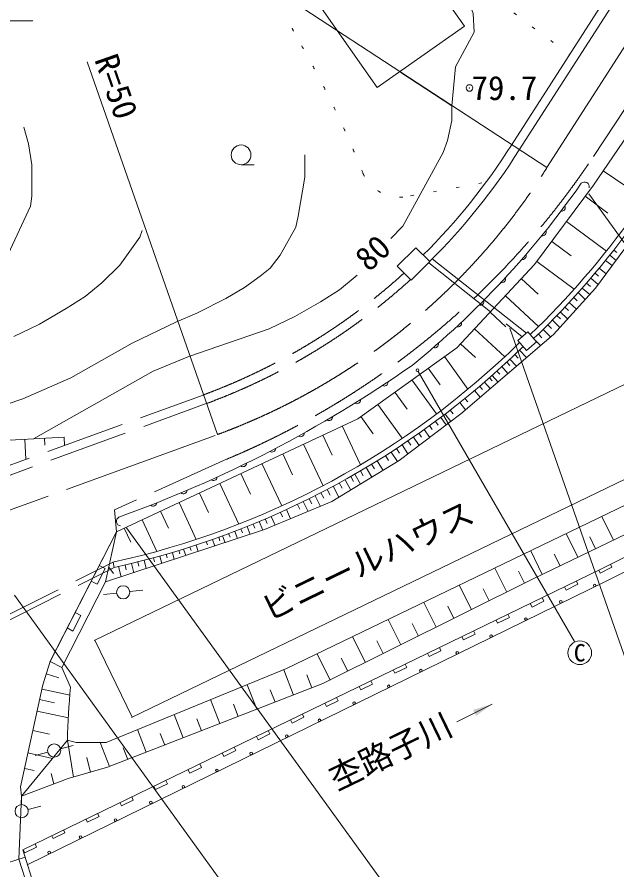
# Model space of a CAD drawing. Units: millimetres, scale not verified. Extents: x 40000 to 680000, y 20000 to 380000.
# Drawn here: x 493959 to 539518, y 252912 to 317726 of the extents above; entities that cross this region are included whole.
import ezdxf
from ezdxf.enums import TextEntityAlignment as Align

# ---------------------------------------------------------------- set-up
doc = ezdxf.new("R2010")
doc.units = ezdxf.units.MM
doc.header["$LTSCALE"] = 1000
doc.header["$PDMODE"] = 32
doc.header["$PDSIZE"] = 500
for name, pattern in [('CHAIN', [18.5, 12, -1.5, 3.5, -1.5]), ('DASHED', [7.5, 6, -1.5]), ('DOTTED', [1.75, 0.25, -1.5])]:
    doc.linetypes.add(name, pattern=pattern)
for name, color, linetype, lineweight in [('M-BGD', 7, 'Continuous', 13), ('M-BMK', 2, 'CHAIN', 13), ('M-STR-HTXT', 7, 'Continuous', 13), ('M-TTL', 2, 'Continuous', 140)]:
    doc.layers.add(name, color=color, linetype=linetype, lineweight=lineweight)
doc.styles.add('ＭＳ ゴシック', font='')
doc.styles.get('ＭＳ ゴシック').set_extended_font_data('MS Gothic')

# ---------------------------------------------------------------- blocks, each defined once
blk = doc.blocks.new('open_arrow')
at = {"color": 0, "linetype": 'Continuous', "lineweight": -2}
blk.add_lwpolyline([(7.5, 1.25), (0, 0), (7.5, -1.25)], dxfattribs=at)
blk = doc.blocks.new('広葉樹林')
at = {"color": 7, "linetype": 'Continuous', "lineweight": 13}
blk.add_line((0, 0), (1, 0), dxfattribs=at)
blk.add_circle((0, 0.75), 0.75, dxfattribs=at)
blk = doc.blocks.new('filled_arrow')
at = {"color": 0, "linetype": 'Continuous', "lineweight": -2}
blk.add_solid([(7.5, 1.25), (0, 0), (7.5, -1.25)], dxfattribs=at)

msp = doc.modelspace()

# ---------------------------------------------------------------- linework, layer by layer
at = {"layer": 'M-BGD', "linetype": 'DOTTED'}
for p, q in [((521884, 325391), (535912, 314874)), ((523852, 304146), (529576, 305172))]:
    msp.add_line(p, q, dxfattribs=at)
at = {"layer": 'M-BGD'}
for p, q in [((531501, 307999), (541625, 323780)), ((532092, 307623), (542209, 323393)), ((523097, 313518), (526991, 310978)), ((537732, 304951), (540358, 308784)), ((515815, 307253), (515815, 305559)), ((538479, 306041), (541349, 304074)), ((515815, 305559), (515307, 302596)), ((533260, 298917), (537732, 304951)), ((537103, 304102), (538816, 302832)), ((535687, 302191), (538720, 299943)), ((537888, 297116), (541556, 302101)), ((523266, 301834), (522335, 300903)), ((524242, 300200), (522828, 298786)), ((525303, 299140), (524242, 300200)), ((534562, 300675), (536031, 299586)), ((513953, 299633), (513184, 298655)), ((538976, 299622), (539451, 299237)), ((539286, 300014), (539514, 299829)), ((501761, 298871), (500406, 297516)), ((523889, 297726), (525303, 299140)), ((525495, 299348), (532639, 293701)), ((527368, 292600), (533260, 298917)), ((533438, 299158), (536279, 297052)), ((538662, 299232), (539153, 298835)), ((513184, 298655), (512429, 298024)), ((522828, 298786), (523889, 297726)), ((537854, 298254), (538121, 298033)), ((538175, 298638), (538693, 298207)), ((500406, 297516), (499136, 296500)), ((512429, 298024), (511243, 297177)), ((532258, 297843), (533533, 296655)), ((537530, 297873), (538099, 297401)), ((511243, 297177), (509804, 296331)), ((534693, 293609), (537888, 297116)), ((536873, 297119), (537453, 296637)), ((537206, 297493), (537498, 297250)), ((499136, 296500), (497697, 295569)), ((509804, 296331), (507603, 295230)), ((531053, 296550), (533565, 294207)), ((536238, 296411), (536508, 296157)), ((536573, 296782), (537118, 296271)), ((497697, 295569), (495665, 294383)), ((535559, 295677), (535829, 295423)), ((535900, 296042), (536444, 295532)), ((507603, 295230), (506079, 294553)), ((529881, 295294), (531080, 294176)), ((534964, 295052), (535232, 294785)), ((535215, 295314), (535771, 294793)), ((495665, 294383), (493717, 293452)), ((506079, 294553), (502692, 292944)), ((534264, 294337), (534542, 294061)), ((534615, 294693), (535175, 294137)), ((527665, 287575), (534693, 293609)), ((528709, 294038), (530993, 291907)), ((532753, 293799), (531994, 293148)), ((533404, 293040), (532753, 293799)), ((533552, 293634), (533827, 293361)), ((533909, 293984), (534476, 293422)), ((546805, 293048), (499813, 270348)), ((531994, 293148), (532645, 292389)), ((532645, 292389), (533404, 293040)), ((533193, 293287), (533715, 292769)), ((502692, 292944), (498035, 290319)), ((519844, 287205), (527368, 292600)), ((527644, 292895), (528772, 291844)), ((532114, 292420), (532649, 291853)), ((526428, 291925), (528202, 289451)), ((531393, 291727), (531889, 291201)), ((531753, 292074), (532009, 291803)), ((525190, 291038), (526098, 289772)), ((530776, 291162), (531244, 290647)), ((531144, 291501), (531379, 291242)), ((530033, 290493), (530485, 289996)), ((530406, 290826), (530630, 290580)), ((523953, 290151), (525810, 287562)), ((529458, 289987), (529896, 289490)), ((529834, 290317), (530050, 290071)), ((522659, 289223), (523586, 287930)), ((528695, 289341), (529137, 288838)), ((529077, 289664), (529296, 289415)), ((527586, 288431), (528024, 287883)), ((527974, 288747), (528186, 288481)), ((555058, 287841), (514421, 268211)), ((521364, 288295), (523215, 285713)), ((526858, 287857), (527076, 287580)), ((501514, 278605), (519844, 287205)), ((549633, 287196), (502640, 264495)), ((520073, 287369), (521010, 286062)), ((522980, 284026), (527665, 287575)), ((526132, 287298), (526555, 286734)), ((526460, 287553), (526900, 286995)), ((561585, 287401), (538302, 275774)), ((518661, 286650), (520043, 283703)), ((525282, 286674), (525489, 286377)), ((525732, 286998), (525942, 286718)), ((562032, 286506), (538740, 274875)), ((517187, 285958), (517903, 284433)), ((524469, 286092), (524680, 285788)), ((524877, 286381), (525296, 285780)), ((492936, 285554), (497536, 285809)), ((494540, 285643), (494625, 284107)), ((496038, 285726), (496068, 285185)), ((497536, 285809), (497571, 285179)), ((515714, 285267), (517195, 282112)), ((523200, 285220), (523648, 284531)), ((523647, 285523), (523872, 285200)), ((524059, 285805), (524498, 285176)), ((533214, 275053), (555149, 285701)), ((522365, 284671), (522840, 283939)), ((522784, 284943), (523015, 284588)), ((514136, 284527), (514883, 282936)), ((517869, 280902), (522980, 284026)), ((521317, 284008), (521753, 283275)), ((521945, 284399), (522179, 284038)), ((512559, 283787), (514065, 280576)), ((520463, 283488), (520900, 282753)), ((520890, 283749), (521108, 283381)), ((510953, 283034), (511692, 281459)), ((519305, 282812), (519519, 282428)), ((519600, 282982), (520047, 282231)), ((520033, 283233), (520252, 282865)), ((509348, 282280), (510797, 279191)), ((517960, 282066), (518409, 281229)), ((518433, 282323), (518655, 281924)), ((518870, 282566), (519308, 281779)), ((507803, 281556), (508494, 280083)), ((516592, 281351), (517001, 280540)), ((517037, 281579), (517250, 281157)), ((517518, 281833), (517750, 281400)), ((506259, 280831), (507573, 278029)), ((512758, 278773), (517869, 280902)), ((515247, 280687), (515432, 280319)), ((515697, 280905), (516075, 280155)), ((516145, 281126), (516341, 280738)), ((501356, 280279), (501514, 278605)), ((504858, 280174), (505467, 278874)), ((513961, 280086), (514121, 279735)), ((514416, 280294), (514734, 279596)), ((503457, 279516), (504580, 277121)), ((512350, 279388), (512623, 278728)), ((512811, 279583), (512953, 279239)), ((513270, 279781), (513550, 279103)), ((539245, 277981), (538371, 279780)), ((500686, 274798), (512758, 278773)), ((502099, 278879), (502598, 277814)), ((510958, 278824), (511073, 278537)), ((511423, 279008), (511663, 278412)), ((511425, 279009), (511671, 278415)), ((511888, 279197), (512019, 278882)), ((496439, 268733), (501514, 278605)), ((501514, 278605), (496462, 268752)), ((500686, 274798), (501514, 278605)), ((509275, 278192), (509367, 277927)), ((509554, 278294), (509760, 277782)), ((510024, 278467), (510132, 278196)), ((510492, 278643), (510711, 278099)), ((536546, 276671), (535670, 278475)), ((537895, 277326), (537458, 278227)), ((507087, 277450), (507170, 277195)), ((507562, 277604), (507722, 277117)), ((508331, 277862), (508419, 277608)), ((508804, 278025), (508977, 277527)), ((504796, 276769), (504954, 276198)), ((505278, 276902), (505353, 276630)), ((505758, 277042), (505903, 276516)), ((506237, 277186), (506310, 276922)), ((506610, 277300), (506771, 276806)), ((533847, 275360), (532968, 277170)), ((535196, 276015), (534758, 276919)), ((501245, 276289), (501334, 275906)), ((502649, 276209), (502821, 275501)), ((503135, 276328), (503217, 275989)), ((503619, 276451), (503773, 275814)), ((504314, 276636), (504396, 276338)), ((538302, 275774), (494391, 254441)), ((500031, 274626), (500641, 275812)), ((500641, 275812), (500196, 276041)), ((500931, 275927), (501293, 275436)), ((501675, 275981), (501868, 275187)), ((502161, 276099), (502255, 275713)), ((531158, 274029), (530249, 275857)), ((532501, 274698), (532049, 275605)), ((538740, 274875), (494723, 253312)), ((499586, 274855), (500031, 274626)), ((517186, 267071), (533214, 275053)), ((500686, 274798), (497352, 268295)), ((502510, 274067), (503504, 274177)), ((528473, 272692), (527547, 274552)), ((529816, 273361), (529357, 274282)), ((501516, 273953), (500523, 273835)), ((525787, 271355), (524846, 273247)), ((527130, 272024), (526663, 272961)), ((498202, 271069), (498812, 272255)), ((498812, 272255), (498367, 272483)), ((523102, 270018), (522144, 271941)), ((524445, 270686), (523970, 271640)), ((497757, 271298), (498202, 271069)), ((502691, 264520), (499863, 270373)), ((520417, 268680), (519442, 270636)), ((521759, 269349), (521276, 270319)), ((517731, 267343), (516741, 269331)), ((519074, 268012), (518583, 268998)), ((495922, 266974), (496462, 268752)), ((496462, 268752), (497352, 268295)), ((496179, 267806), (497121, 267520)), ((497352, 268295), (498022, 266806)), ((514421, 268211), (500721, 262603)), ((514957, 266206), (514211, 268125)), ((516355, 266749), (515968, 267746)), ((500820, 260712), (517186, 267071)), ((494218, 259237), (495922, 266974)), ((495853, 266662), (497982, 266193)), ((512161, 265119), (511435, 266988)), ((513559, 265662), (513191, 266610)), ((495675, 265857), (496806, 265609)), ((509365, 264033), (508658, 265852)), ((510763, 264576), (510404, 265498)), ((530048, 265520), (527365, 264177)), ((495484, 264987), (497877, 264461)), ((506568, 262946), (505881, 264715)), ((507966, 263489), (507618, 264386)), ((495158, 263503), (496428, 263223)), ((503772, 261860), (503104, 263579)), ((505170, 262403), (504831, 263275)), ((494284, 258523), (497792, 262767)), ((498450, 262603), (497792, 262767)), ((498240, 259957), (497792, 262767)), ((500721, 262603), (498450, 262603)), ((500976, 260773), (500265, 262603)), ((496290, 261865), (495323, 261609)), ((497257, 262116), (498226, 262363)), ((502374, 261316), (502029, 262204)), ((494782, 261800), (496652, 261388)), ((499529, 260328), (499256, 261462)), ((494528, 260622), (495250, 260465)), ((497844, 259858), (500820, 260712)), ((496755, 259449), (496540, 260250)), ((494284, 258523), (497844, 259858)), ((494218, 259237), (494284, 258523)), ((494284, 258523), (494094, 253728)), ((494792, 257505), (495761, 257752)), ((494391, 254441), (500465, 235409)), ((494094, 253728), (499989, 235257))]:
    msp.add_line(p, q, dxfattribs=at)
at = {"layer": 'M-BGD', "linetype": 'DASHED'}
for p, q in [((537741, 307139), (546537, 320531)), ((525220, 299056), (532329, 293436)), ((482197, 279584), (508081, 289004)), ((482439, 278927), (508322, 288347)), ((509874, 284123), (501356, 280279)), ((491721, 271521), (501245, 276289)), ((491900, 271163), (501334, 275906)), ((494570, 253880), (490283, 252512))]:
    msp.add_line(p, q, dxfattribs=at)
at = {"layer": 'M-BGD'}
msp.add_lwpolyline([(517070, 318395), (523698, 323068), (527947, 317043), (521318, 312370)], close=True, dxfattribs=at)
for points in [[(524875, 322747), (528007, 319191), (528346, 318683), (528600, 318005), (528685, 316566), (527245, 313941), (526991, 310978)], [(526991, 310978), (526991, 309877), (526653, 308353), (526314, 307422), (523266, 301834)], [(494479, 309369), (494818, 308099), (495072, 306491), (495072, 304120), (494987, 303358), (493288, 299702)], [(515307, 302596), (515138, 301749), (513953, 299633)], [(503454, 301495), (503285, 300987), (501761, 298871)], [(519795, 298109), (518440, 297008), (517001, 296077), (515053, 294976), (513106, 294045), (507010, 291928)], [(507010, 291928), (504301, 290827), (495207, 285680)], [(498035, 290319), (494395, 288711), (493125, 288287), (485505, 286763), (481779, 285493), (477461, 283715)], [(539033, 276139), (539143, 275918), (538249, 275472), (538137, 275695)], [(536436, 274867), (536556, 274628), (535661, 274181), (535537, 274430)], [(533835, 273604), (533967, 273339), (533072, 272892), (532935, 273167)], [(531234, 272339), (531354, 272100), (530459, 271653), (530335, 271902)], [(528633, 271076), (528753, 270835), (527859, 270388), (527733, 270639)], [(526032, 269813), (526153, 269570), (525258, 269123), (525132, 269376)], [(523430, 268549), (523552, 268305), (522658, 267858), (522531, 268112)], [(520829, 267285), (520952, 267040), (520057, 266593), (519930, 266848)], [(518228, 266022), (518351, 265775), (517457, 265328), (517329, 265585)], [(515627, 264758), (515751, 264510), (514856, 264063), (514728, 264321)], [(513034, 263498), (513160, 263246), (512265, 262800), (512134, 263061)], [(510440, 262238), (510568, 261982), (509674, 261536), (509541, 261801)], [(507839, 260974), (507972, 260708), (507077, 260261), (506939, 260537)], [(505252, 259718), (505378, 259466), (504484, 259019), (504353, 259281)], [(502665, 258463), (502785, 258224), (501890, 257777), (501766, 258026)], [(500080, 257205), (500192, 256980), (499297, 256534), (499180, 256768)], [(497493, 255948), (497598, 255739), (496703, 255292), (496594, 255511)], [(495326, 254894), (495446, 254655), (494551, 254208), (494427, 254457)]]:
    msp.add_lwpolyline(points, dxfattribs=at)
for centre, radius in [((524365, 290886), 100), ((502013, 274012), 500), ((537826, 274531), 100), ((535262, 273286), 100), ((532610, 271977), 100), ((529958, 270682), 100), ((536693, 269418), 900), ((527394, 269417), 100), ((524624, 268060), 100), ((522182, 266868), 100), ((519550, 265583), 100), ((516917, 264284), 100), ((514436, 263073), 100), ((496773, 261992), 500), ((511735, 261759), 100), ((509141, 260479), 100), ((506587, 259224), 100), ((504125, 258032), 100), ((494307, 257382), 500), ((501439, 256704), 100), ((498787, 255409), 100), ((496403, 254237), 100)]:
    msp.add_circle(centre, radius, dxfattribs=at)
at = {"layer": 'M-BGD', "linetype": 'DOTTED'}
for centre, radius, start, end in [((518883, 318474), 4329, 132.2466, 211.49319), ((448170, 277213), 77543, 21.67219, 30.19524), ((523026, 307089), 3057, 203.92924, 285.66852)]:
    msp.add_arc(centre, radius, start, end, dxfattribs=at)
at = {"layer": 'M-BGD'}
for centre, radius, start, end in [((491883, 332911), 46800, 314.69638, 327.83772), ((491883, 332911), 47500, 314.70086, 327.83387), ((480924, 344082), 68142, 309.16673, 325.09801), ((537057, 304832), 360, 347.94559, 133.4592), ((535313, 303255), 283, 261.17909, 25.03411), ((488591, 339808), 64048, 313.81338, 324.566), ((488591, 339808), 64448, 313.79343, 324.56034), ((533862, 301389), 283, 259.18768, 23.0427), ((532346, 299576), 283, 257.19627, 21.05129), ((491883, 332911), 47500, 312.28409, 312.28715), ((530769, 297816), 283, 255.20486, 19.05988), ((529131, 296111), 283, 253.21344, 17.06847), ((527435, 294465), 283, 251.22203, 15.07706), ((487655, 338340), 63515, 282.35306, 314.44165), ((487655, 338340), 63915, 282.35769, 314.41758), ((525683, 292879), 283, 249.23062, 13.08565), ((469775, 368670), 94497, 289.74229, 304.98839), ((521841, 289965), 283, 241.62037, 5.4754), ((519761, 288626), 283, 240.07717, 3.9322), ((517645, 287343), 283, 238.53398, 2.389), ((515496, 286118), 283, 236.99078, 0.8458), ((513315, 284951), 283, 235.44758, 359.3026), ((511103, 283838), 283, 233.90438, 357.75941), ((508861, 282782), 283, 232.36118, 356.21621), ((506590, 281785), 283, 230.81798, 354.67301), ((504293, 280847), 283, 229.27478, 353.12981), ((501864, 279408), 360, 117.94559, 263.4592), ((544247, 262140), 46459, 174.23667, 179.22707)]:
    msp.add_arc(centre, radius, start, end, dxfattribs=at)
at = {"layer": 'M-BGD', "linetype": 'DASHED'}
for centre, radius, start, end in [((485876, 341558), 62246, 292.67616, 326.43063), ((491883, 332911), 46800, 290.2502, 312.24654), ((491883, 332911), 47500, 290.24834, 312.28409)]:
    msp.add_arc(centre, radius, start, end, dxfattribs=at)
at = {"layer": 'M-BGD'}
msp.add_point((528317, 312336), dxfattribs=at)
at = {"layer": 'M-BMK'}
for p, q in [((534202, 306283), (543917, 321425)), ((480340, 275503), (509182, 285999))]:
    msp.add_line(p, q, dxfattribs=at)
msp.add_arc((491883, 332911), 50000, 290.24201, 327.82077, dxfattribs=at)
at = {"layer": 'M-STR-HTXT'}
for p, q in [((534202, 306283), (509093, 322701)), ((509182, 285999), (499295, 314323)), ((537395, 304282), (565074, 265966)), ((524415, 290799), (536289, 270281)), ((502281, 278916), (529961, 240600)), ((493755, 273782), (521435, 235466))]:
    msp.add_line(p, q, dxfattribs=at)
for points in [[(481764, 280060), (472067, 317428), (495161, 317428)], [(531391, 294095), (540781, 267207), (560440, 267207)]]:
    msp.add_lwpolyline(points, dxfattribs=at)
at = {"layer": 'M-TTL', "color": 150, "lineweight": 13}
msp.add_line((494284, 258523), (494283, 257939), dxfattribs=at)

# ---------------------------------------------------------------- block references
at = {"layer": 'M-BGD', "xscale": 1000, "yscale": 1000}
msp.add_blockref('広葉樹林', (510973, 306504), dxfattribs=at)
at = {"layer": 'M-BGD', "xscale": 200, "yscale": 200, "rotation": 206.6}
msp.add_blockref('filled_arrow', (530048, 265520), dxfattribs=at)
at = {"layer": 'M-STR-HTXT'}
for p, rotation in [((531391, 294095), 289.3), ((524415, 290799), 300.1)]:
    msp.add_blockref('open_arrow', p, dxfattribs=dict(at, rotation=rotation))

# ---------------------------------------------------------------- texts
at = {"layer": 'M-BGD', "style": 'ＭＳ ゴシック'}
msp.add_text('79.7', height=1833, dxfattribs=at).set_placement((528477, 312336), align=Align.MIDDLE_LEFT)
for s, rotation, p in [('80', 42.94, (521967, 298740)), ('ビニールハウス', 25.844, (521224, 275114)), ('杢路子川', 25.844, (522946, 260614))]:
    msp.add_text(s, height=1833, rotation=rotation, dxfattribs=at).set_placement(p, align=Align.BOTTOM_CENTER)
msp.add_text('C', height=1320, rotation=358.738, dxfattribs=at).set_placement((536693, 269418), align=Align.MIDDLE_CENTER)
at = {"layer": 'M-STR-HTXT', "style": 'ＭＳ ゴシック'}
msp.add_text('R=50', height=1833, rotation=289.242, dxfattribs=at).set_placement((499295, 314323), align=Align.BOTTOM_LEFT)

doc.saveas('drawing.dxf')
